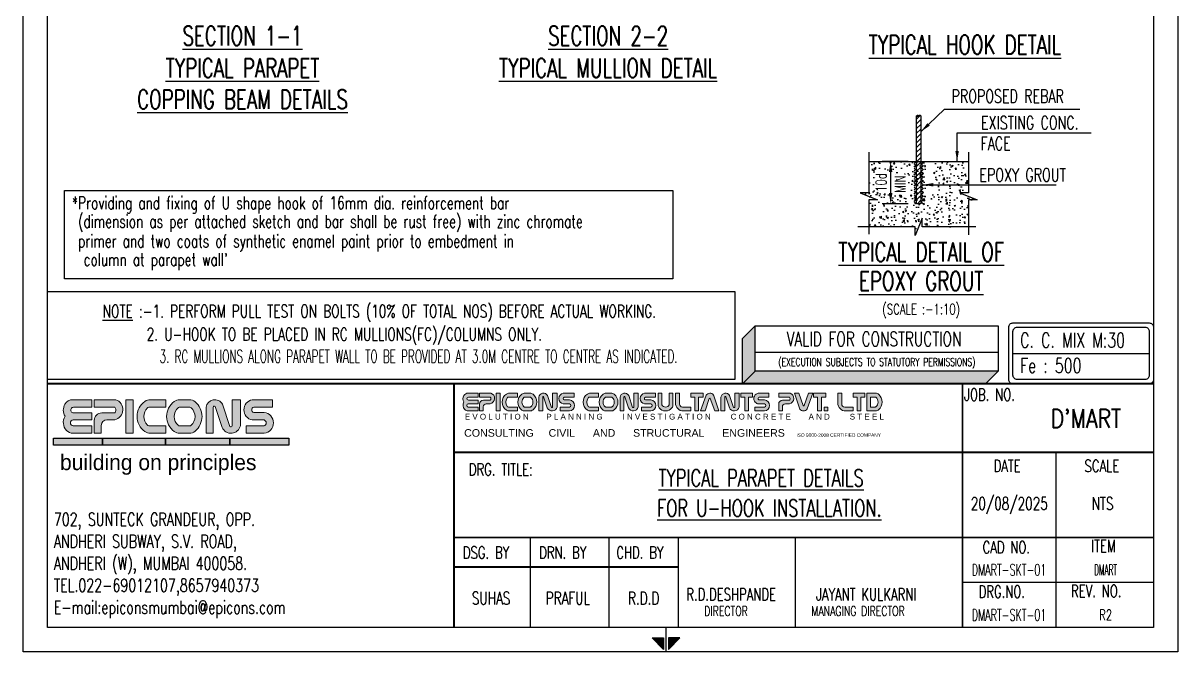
# Model space of a CAD drawing. Header units: inches. Extents: x 1103081 to 1130369, y -121115 to -86900.
# Drawn here: x 1103081 to 1130369, y -121115 to -106242 of the extents above; entities that cross this region are included whole.
import ezdxf
from ezdxf.enums import TextEntityAlignment as Align

# ---------------------------------------------------------------- set-up
doc = ezdxf.new("R2010")
doc.units = ezdxf.units.IN
doc.header["$MEASUREMENT"] = 0
for name, color, linetype, lineweight in [('00 ECPL LOGO', 250, 'Continuous', 20), ('00 ELEV-2', 9, 'Continuous', 30), ('S-TEXT', 2, 'Continuous', 25)]:
    doc.layers.add(name, color=color, linetype=linetype, lineweight=lineweight)
for name, color, linetype in [('3CONRED', 1, 'Continuous'), ('PNA', 8, 'Continuous'), ('S-BRECK LINE', 8, 'Continuous'), ('S-COLUMN HATCH', 8, 'Continuous'), ('S-CONCRET LINE', 4, 'Continuous'), ('S-REINFORCEMENT', 6, 'Continuous'), ('S-SCHEDULE LINE-1', 7, 'Continuous'), ('S-TEXT-1', 4, 'Continuous'), ('S-TITIL', 6, 'Continuous'), ('SCH-LINE', 7, 'Continuous'), ('text', 6, 'Continuous'), ('TEXT (SHEET)', 4, 'Continuous'), ('TEXT NORMAL', 4, 'Continuous'), ('TITLE', 6, 'Continuous')]:
    doc.layers.add(name, color=color, linetype=linetype)
doc.styles.add('ROMANS', font='r.shx', dxfattribs={"width": 0.7, "height": 250})
doc.styles.add('SEC. TEXT', font='arial.ttf', dxfattribs={"height": 180})
doc.styles.add('style2', font='simplex.shx')
doc.styles.add('VA_ROOM_TEXT', font='GOTHIC.TTF')
doc.dimstyles.new('dim10', dxfattribs={"dimtxt": 250, "dimasz": 250, "dimexe": 200, "dimexo": 200, "dimgap": 100, "dimtad": 1, "dimdec": 0, "dimlfac": 0.1, "dimzin": 0, "dimdsep": 46, "dimtxsty": 'ROMANS', "dimcen": 0, "dimclrd": 5, "dimclre": 5, "dimclrt": 4, "dimadec": 0, "dimazin": 0, "dimtfac": 1, "dimtdec": 0, "dimtix": 1, "dimtofl": 0, "dimtmove": 2, "dimatfit": 3, "dimfxl": 0, "dimtolj": 1, "dimtzin": 0, "dimlwd": -1, "dimlwe": -1, "dimarcsym": 0})
doc.dimstyles.new('dim100', dxfattribs={"dimtxt": 250, "dimasz": 250, "dimexe": 200, "dimexo": 200, "dimgap": 100, "dimtad": 1, "dimdec": 0, "dimzin": 0, "dimdsep": 46, "dimtxsty": 'ROMANS', "dimcen": 0, "dimclrd": 5, "dimclre": 5, "dimclrt": 4, "dimadec": 0, "dimazin": 0, "dimtfac": 1, "dimtdec": 0, "dimtix": 1, "dimtofl": 0, "dimtmove": 2, "dimatfit": 3, "dimfxl": 0, "dimtolj": 1, "dimtzin": 0, "dimlwd": -1, "dimlwe": -1, "dimarcsym": 0})
doc.dimstyles.new('dim33.33', dxfattribs={"dimtxt": 250, "dimasz": 250, "dimexe": 200, "dimexo": 200, "dimgap": 100, "dimtad": 1, "dimdec": 0, "dimlfac": 0.333331, "dimzin": 0, "dimdsep": 46, "dimtxsty": 'ROMANS', "dimcen": 0, "dimclrd": 5, "dimclre": 5, "dimclrt": 4, "dimadec": 0, "dimazin": 0, "dimtfac": 1, "dimtdec": 0, "dimtix": 1, "dimtofl": 0, "dimtmove": 2, "dimatfit": 3, "dimfxl": 0, "dimtolj": 1, "dimtzin": 0, "dimlwd": -1, "dimlwe": -1, "dimarcsym": 0})

# ---------------------------------------------------------------- blocks, each defined once
blk = doc.blocks.new('MID')
at = {"layer": 'text'}
for p, q in [((8.94, 1.07), (4.27, 5.74)), ((4.27, 5.74), (4.27, 1.07)), ((0, 0), (10, 0)), ((4.27, 1.07), (8.94, 1.07)), ((8.94, -1.07), (4.27, -5.74)), ((4.27, -1.07), (8.94, -1.07)), ((4.27, -5.74), (4.27, -1.07))]:
    blk.add_line(p, q, dxfattribs=at)
for points in [[(4.27, 5.74), (8.94, 1.07), (4.27, 1.07)], [(4.27, -5.74), (8.94, -1.07), (4.27, -1.07)]]:
    blk.add_solid(points, dxfattribs=at)
blk = doc.blocks.new('EPICONS TITLE')
at = {"layer": '00 ECPL LOGO'}
h = blk.add_hatch(color=7, dxfattribs=at)
h.dxf.hatch_style = 1
h.paths.add_polyline_path([(678, -252), (678, -146), (414, -146, 0.261636), (303, -208, 0.285841), (304, -378, 0.344902), (324, -574, 0.204992), (418, -614), (678, -614), (678, -510), (424, -510, -1), (418, -426), (678, -426), (678, -331), (424, -331, -1), (422, -252)])
h = blk.add_hatch(color=7, dxfattribs=at)
h.dxf.hatch_style = 1
h.paths.add_polyline_path([(1011, -146), (712, -146), (712, -252), (997, -252, -0.440545), (997, -331), (816, -331, 0.414214), (712, -435), (712, -614), (810, -614), (810, -504, -0.414214), (888, -426), (997, -426, 0.757811)])
h.paths.add_polyline_path([(1254, -146), (1153, -146), (1153, -614), (1254, -614)])
h.paths.add_polyline_path([(1708, -146), (1494, -146, 0.154275), (1419, -169, 0.519672), (1419, -591, 0.154275), (1494, -614), (1708, -614), (1708, -510), (1472, -510, -0.210356), (1452, -502, -0.388707), (1452, -260, -0.210356), (1472, -252), (1708, -252)])
h.paths.add_polyline_path([(2037, -146), (1904, -146, 0.159018), (1828, -171, 0.507969), (1828, -589, 0.159018), (1904, -614), (2037, -614, 0.173791), (2119, -585, 0.472311), (2119, -175, 0.173791)])
h.paths.add_polyline_path([(2046, -252, -0.185052), (2063, -258, -0.445894), (2063, -504, -0.185052), (2046, -510), (1899, -510, -0.185052), (1882, -504, -0.445894), (1882, -258, -0.185052), (1899, -252)], flags=16)
h.paths.add_polyline_path([(2501, -209, 0.723435), (2273, -252), (2273, -614), (2374, -614), (2374, -252, -0.723435), (2399, -241), (2495, -533, 0.724077), (2751, -510), (2751, -146), (2635, -146), (2635, -509, -0.755661), (2603, -519)])
h.paths.add_polyline_path([(3198, -146), (2916, -146, 0.823713), (2916, -429), (3082, -429, -0.713272), (3082, -510), (2830, -510), (2830, -614), (3082, -614, 0.900309), (3082, -324), (2936, -324, -0.746931), (2936, -252), (3198, -252)])
h = blk.add_hatch(color=7, dxfattribs=at)
h.dxf.hatch_style = 1
h.paths.add_polyline_path([(3837, -146), (3623, -146, 0.154275), (3548, -169, 0.519672), (3548, -591, 0.154275), (3623, -614), (3837, -614), (3837, -510), (3600, -510, -0.210932), (3581, -502, -0.385278), (3580, -260, -0.212895), (3599, -252), (3837, -252)])
h.paths.add_polyline_path([(4255, -175, 0.173792), (4173, -146), (4040, -146, 0.159018), (3964, -171, 0.507969), (3964, -589, 0.159018), (4040, -614), (4173, -614, 0.173792), (4255, -585, 0.472311)])
h.paths.add_polyline_path([(4182, -252, -0.185053), (4199, -258, -0.445893), (4199, -504, -0.185053), (4182, -510), (4035, -510, -0.185053), (4017, -504, -0.445893), (4017, -258, -0.185053), (4035, -252)], flags=16)
h.paths.add_polyline_path([(4406, -252), (4406, -614), (4507, -614), (4507, -252, -0.436861), (4522, -236, -0.319738), (4534, -245), (4629, -533, 0.724077), (4884, -510), (4884, -146), (4768, -146), (4768, -509, -0.755661), (4737, -519), (4635, -209, 0.723435)])
h.paths.add_polyline_path([(5335, -146), (5053, -146, 0.823713), (5053, -429), (5219, -429, -0.713272), (5219, -510), (4967, -510), (4967, -614), (5219, -614, 0.900309), (5219, -324), (5074, -324, -0.746931), (5074, -252), (5335, -252)])
h.paths.add_polyline_path([(5509, -146), (5408, -146), (5408, -452, 0.160106), (5433, -529, 0.505303), (5772, -529, 0.160106), (5797, -452), (5797, -146), (5699, -146), (5699, -451, -0.621318), (5509, -451)])
h.paths.add_polyline_path([(5969, -146), (5862, -146), (5862, -406, 0.414214), (6070, -614), (6267, -614), (6267, -510), (6047, -510, -0.414214), (5969, -432)])
h.paths.add_polyline_path([(6589, -146), (6267, -146), (6267, -249), (6372, -249), (6372, -614), (6473, -614), (6473, -249), (6589, -249)])
h.paths.add_polyline_path([(6863, -194, 0.539211), (6672, -201), (6523, -614), (6641, -614), (6752, -289, -0.708617), (6777, -289), (6894, -614), (7006, -614)])
h.paths.add_polyline_path([(7288, -209, 0.723435), (7059, -252), (7059, -614), (7160, -614), (7160, -252, -0.723435), (7186, -241), (7282, -533, 0.724077), (7538, -510), (7538, -146), (7421, -146), (7421, -509, -0.755661), (7390, -519)])
h.paths.add_polyline_path([(7886, -146), (7579, -146), (7579, -249), (7684, -249), (7684, -614), (7785, -614), (7785, -249), (7886, -249)])
h.paths.add_polyline_path([(8321, -146), (8059, -146, 0.157568), (7983, -170, 0.511532), (7983, -404, 0.157569), (8059, -429), (8206, -429, -0.713272), (8206, -510), (7953, -510), (7953, -614), (8206, -614, 0.900308), (8206, -324), (8065, -324), (8060, -324, -0.722204), (8060, -249), (8321, -249)])
h = blk.add_hatch(color=7, dxfattribs=at)
h.dxf.hatch_style = 1
h.paths.add_polyline_path([(8875, -146), (8576, -146), (8576, -252), (8849, -252, -0.270444), (8871, -265, -0.26297), (8871, -318, -0.270444), (8849, -331), (8680, -331, 0.414214), (8576, -435), (8576, -614), (8674, -614), (8674, -504, -0.414214), (8752, -426), (8861, -426, 0.757811)])
h.paths.add_polyline_path([(9103, -146), (8990, -146), (9133, -566, 0.539211), (9324, -560), (9474, -146), (9356, -146), (9244, -471, -0.708617), (9220, -471)])
h.paths.add_polyline_path([(9814, -146), (9492, -146), (9492, -249), (9597, -249), (9597, -614), (9698, -614), (9698, -249), (9814, -249)])
h.paths.add_polyline_path([(10234, -146), (10128, -146), (10128, -406, 0.414214), (10336, -614), (10533, -614), (10533, -510), (10312, -510, -0.414214), (10234, -432)])
h.paths.add_polyline_path([(9871, -510), (9775, -510), (9775, -614), (9871, -614)])
h = blk.add_hatch(color=7, dxfattribs=at)
h.dxf.hatch_style = 1
h.paths.add_polyline_path([(10533, -146), (10533, -249), (10637, -249), (10637, -614), (10739, -614), (10739, -249), (10839, -249), (10839, -146)])
h.paths.add_polyline_path([(10890, -146), (10890, -614), (11119, -614, 0.189446), (11208, -580, 0.435754), (11208, -181, 0.189446), (11119, -146)])
h.paths.add_polyline_path([(11122, -249, -0.519112), (11122, -510), (10989, -510), (10989, -249)], flags=16)
at = {"layer": '00 ECPL LOGO', "color": 7}
for p, q in [((678, -146), (414, -146)), ((424, -252), (678, -252)), ((678, -252), (678, -146)), ((1011, -146), (712, -146)), ((712, -146), (712, -252)), ((997, -252), (712, -252)), ((1153, -146), (1254, -146)), ((1153, -146), (1153, -614)), ((1254, -146), (1254, -614)), ((1472, -252), (1708, -252)), ((1494, -146), (1708, -146)), ((1708, -252), (1708, -146)), ((1899, -252), (2046, -252)), ((1904, -146), (2037, -146)), ((2273, -252), (2273, -614)), ((2374, -252), (2374, -614)), ((2399, -241), (2495, -533)), ((2501, -209), (2603, -519)), ((2635, -146), (2751, -146)), ((2751, -146), (2635, -146)), ((2635, -146), (2635, -510)), ((2751, -146), (2751, -510)), ((2751, -252), (2751, -252)), ((2916, -146), (3198, -146)), ((3198, -146), (2916, -146)), ((2936, -252), (3198, -252)), ((3198, -252), (3198, -146)), ((3599, -252), (3837, -252)), ((3837, -146), (3623, -146)), ((3837, -252), (3837, -146)), ((4035, -252), (4182, -252)), ((4040, -146), (4173, -146)), ((4406, -252), (4406, -614)), ((4507, -252), (4507, -614)), ((4534, -245), (4629, -533)), ((4635, -209), (4737, -519)), ((4768, -146), (4884, -146)), ((4768, -146), (4884, -146)), ((4884, -146), (4768, -146)), ((4768, -146), (4768, -510)), ((4884, -146), (4884, -510)), ((4884, -252), (4884, -252)), ((5053, -146), (5335, -146)), ((5053, -146), (5335, -146)), ((5335, -146), (5053, -146)), ((5074, -252), (5335, -252)), ((5335, -252), (5335, -146)), ((5408, -146), (5509, -146)), ((5509, -146), (5408, -146)), ((5408, -146), (5408, -452)), ((5509, -146), (5509, -451)), ((5699, -146), (5797, -146)), ((5797, -146), (5699, -146)), ((5699, -146), (5699, -451)), ((5797, -146), (5797, -452)), ((5862, -146), (5969, -146)), ((5969, -146), (5862, -146)), ((5862, -406), (5862, -146)), ((5969, -432), (5969, -146)), ((6267, -146), (6589, -146)), ((6589, -146), (6267, -146)), ((6267, -146), (6267, -249)), ((6267, -249), (6372, -249)), ((6372, -614), (6372, -249)), ((6473, -614), (6473, -249)), ((6473, -249), (6589, -249)), ((6523, -614), (6672, -201)), ((6589, -146), (6589, -249)), ((6641, -614), (6752, -289)), ((6894, -614), (6777, -289)), ((7006, -614), (6863, -194)), ((7059, -252), (7059, -614)), ((7160, -252), (7160, -614)), ((7186, -241), (7282, -533)), ((7288, -209), (7390, -519)), ((7421, -146), (7538, -146)), ((7421, -146), (7538, -146)), ((7538, -146), (7421, -146)), ((7421, -146), (7538, -146)), ((7421, -146), (7421, -510)), ((7538, -146), (7538, -510)), ((7538, -252), (7538, -252)), ((7579, -146), (7886, -146)), ((7886, -146), (7579, -146)), ((7579, -146), (7886, -146)), ((7579, -146), (7886, -146)), ((7886, -146), (7579, -146)), ((7579, -146), (7579, -249)), ((7579, -249), (7684, -249)), ((7579, -249), (7684, -249)), ((7684, -614), (7684, -249)), ((7785, -614), (7785, -249)), ((7785, -249), (7886, -249)), ((7785, -249), (7886, -249)), ((7886, -146), (7886, -249)), ((8040, -146), (8321, -146)), ((8040, -146), (8321, -146)), ((8321, -146), (8059, -146)), ((8060, -249), (8321, -249)), ((8321, -252), (8321, -146)), ((8875, -146), (8576, -146)), ((8576, -146), (8576, -252)), ((8849, -252), (8576, -252)), ((9103, -146), (8990, -146)), ((9103, -146), (8990, -146)), ((8990, -146), (9133, -566)), ((9103, -146), (9220, -471)), ((9356, -146), (9244, -471)), ((9474, -146), (9324, -560)), ((9474, -146), (9356, -146)), ((9408, -146), (9356, -146)), ((9474, -146), (9356, -146)), ((9492, -146), (9814, -146)), ((9814, -146), (9492, -146)), ((9492, -146), (9814, -146)), ((9492, -146), (9814, -146)), ((9492, -146), (9814, -146)), ((9492, -146), (9492, -249)), ((9492, -249), (9597, -249)), ((9492, -249), (9597, -249)), ((9597, -614), (9597, -249)), ((9698, -614), (9698, -249)), ((9698, -249), (9814, -249)), ((9698, -249), (9814, -249)), ((9814, -146), (9814, -249)), ((10128, -146), (10234, -146)), ((10234, -146), (10128, -146)), ((10128, -406), (10128, -146)), ((10234, -432), (10234, -146)), ((10533, -146), (10839, -146)), ((10839, -146), (10533, -146)), ((10533, -146), (10533, -249)), ((10533, -249), (10637, -249)), ((10637, -249), (10533, -249)), ((10637, -614), (10637, -249)), ((10739, -614), (10739, -249)), ((10739, -249), (10839, -249)), ((10739, -249), (10839, -249)), ((10839, -249), (10739, -249)), ((10839, -146), (10839, -249)), ((10890, -146), (11119, -146)), ((10890, -146), (10890, -614)), ((10989, -249), (10989, -510)), ((10989, -249), (11113, -249)), ((418, -426), (678, -426)), ((678, -510), (418, -510)), ((678, -331), (424, -331)), ((678, -426), (678, -331)), ((678, -614), (678, -510)), ((712, -435), (712, -614)), ((810, -504), (810, -614)), ((997, -331), (816, -331)), ((888, -426), (997, -426)), ((1472, -510), (1708, -510)), ((1708, -614), (1708, -510)), ((1899, -510), (2046, -510)), ((2751, -510), (2751, -510)), ((2830, -614), (2830, -510)), ((2830, -510), (3082, -510)), ((3082, -429), (2916, -429)), ((3082, -324), (2936, -324)), ((3600, -510), (3837, -510)), ((3837, -614), (3837, -510)), ((4035, -510), (4182, -510)), ((4967, -614), (4967, -510)), ((4967, -510), (5219, -510)), ((4967, -510), (5219, -510)), ((5219, -429), (5053, -429)), ((5219, -324), (5074, -324)), ((6047, -510), (6267, -510)), ((6267, -510), (6267, -614)), ((7538, -510), (7538, -510)), ((7953, -614), (7953, -510)), ((7953, -510), (8206, -510)), ((7953, -510), (8206, -510)), ((7953, -510), (8206, -510)), ((8206, -429), (8040, -429)), ((8059, -429), (8194, -429)), ((8206, -324), (8060, -324)), ((8065, -324), (8206, -324)), ((8576, -435), (8576, -614)), ((8674, -504), (8674, -614)), ((8849, -331), (8680, -331)), ((8752, -426), (8861, -426)), ((10312, -510), (10533, -510)), ((10533, -510), (10533, -614)), ((10989, -510), (11113, -510)), ((418, -614), (678, -614)), ((712, -614), (810, -614)), ((1153, -614), (1254, -614)), ((1494, -614), (1708, -614)), ((2037, -614), (1904, -614)), ((2273, -614), (2374, -614)), ((2614, -614), (2635, -614)), ((2635, -614), (2635, -614)), ((2830, -614), (3082, -614)), ((2830, -614), (3082, -614)), ((3623, -614), (3837, -614)), ((4040, -614), (4173, -614)), ((4406, -614), (4507, -614)), ((4406, -614), (4507, -614)), ((4406, -614), (4507, -614)), ((4967, -614), (5219, -614)), ((4967, -614), (5219, -614)), ((4967, -614), (5219, -614)), ((6070, -614), (6267, -614)), ((6070, -614), (6267, -614)), ((6372, -614), (6473, -614)), ((6372, -614), (6473, -614)), ((6523, -614), (6641, -614)), ((6589, -614), (6641, -614)), ((6894, -614), (7006, -614)), ((6894, -614), (7006, -614)), ((7059, -614), (7160, -614)), ((7059, -614), (7160, -614)), ((7059, -614), (7160, -614)), ((7684, -614), (7785, -614)), ((7684, -614), (7785, -614)), ((7684, -614), (7785, -614)), ((7684, -614), (7785, -614)), ((7953, -614), (8206, -614)), ((7953, -614), (8206, -614)), ((7953, -614), (8206, -614)), ((7953, -614), (8206, -614)), ((7953, -614), (8206, -614)), ((8576, -614), (8674, -614)), ((9597, -614), (9698, -614)), ((9597, -614), (9698, -614)), ((9597, -614), (9698, -614)), ((10336, -614), (10533, -614)), ((10336, -614), (10533, -614)), ((10637, -614), (10739, -614)), ((10637, -614), (10739, -614)), ((10637, -614), (10739, -614)), ((10637, -614), (10739, -614)), ((10653, -614), (10739, -614)), ((10653, -614), (10739, -614)), ((10653, -614), (10739, -614)), ((10653, -614), (10739, -614)), ((10890, -614), (11119, -614))]:
    blk.add_line(p, q, dxfattribs=at)
blk.add_lwpolyline([(9775, -510), (9871, -510), (9871, -614), (9775, -614)], close=True, dxfattribs=at)
for centre, radius, start, end in [((439, -292), 160, 148.648, 212.4563), ((414, -276), 130, 90, 148.648), ((423, -291), 39.6, 88.7637, 271.2363), ((965, -284), 146, 282.7188, 71.3398), ((961, -291), 53.7, 312.4487, 47.5513), ((1567, -380), 257, 125.0807, 234.9193), ((1584, -381), 179, 137.5171, 222.4829), ((1494, -276), 130, 90, 125.0807), ((1472, -278), 26, 90, 137.5171), ((1981, -380), 259, 126.1417, 233.8583), ((1992, -381), 165, 131.9364, 228.0636), ((1904, -276), 130, 90, 126.1417), ((1899, -278), 26, 90, 131.9364), ((2037, -276), 130, 50.5638, 90), ((2046, -278), 26, 48.0636, 90), ((1953, -381), 165, 311.9364, 48.0636), ((1951, -380), 265, 309.4362, 50.5638), ((2394, -268), 122, 28.75, 172.2831), ((2388, -251), 14.5, 40.0191, 183.5523), ((2944, -287), 144, 101.0425, 258.9575), ((2947, -288), 37.6, 106.4856, 253.5144), ((3696, -380), 257, 125.0807, 234.9193), ((3714, -381), 180, 138.0741, 222.3563), ((3623, -276), 130, 90, 125.0807), ((3599, -278), 26, 90, 138.0741), ((4116, -380), 259, 126.1417, 233.8583), ((4127, -381), 165, 131.9364, 228.0636), ((4040, -276), 130, 90, 126.1417), ((4035, -278), 26, 90, 131.9364), ((4173, -276), 130, 50.5638, 90), ((4182, -278), 26, 48.0636, 90), ((4089, -381), 165, 311.9364, 48.0636), ((4087, -380), 265, 309.4362, 50.5638), ((4527, -268), 122, 28.75, 172.2831), ((4522, -251), 14.5, 89.1577, 183.5523), ((4522, -249), 13, 18.2334, 89.1577), ((5081, -287), 144, 101.0425, 258.9575), ((5084, -288), 37.6, 106.4856, 253.5144), ((6770, -260), 114, 35.166, 148.5022), ((6764, -294), 13, 19.7665, 161.0546), ((7181, -268), 122, 28.75, 172.2831), ((7175, -251), 14.5, 40.0191, 183.5523), ((8067, -287), 144, 125.818, 234.182), ((8059, -276), 130, 90, 125.818), ((8072, -286), 39.3, 108.3261, 238.1957), ((8849, -278), 26, 29.4672, 90), ((8829, -284), 146, 282.7188, 71.3398), ((8824, -291), 53.7, 330.5328, 29.4672), ((11113, -275), 26, 51.4816, 90), ((11119, -276), 130, 47.0907, 90), ((11030, -380), 160, 308.5184, 51.4816), ((11023, -380), 272, 312.9093, 47.0907), ((439, -464), 160, 147.5437, 223.6612), ((418, -484), 130, 223.6612, 270), ((421, -468), 42.1, 94.0242, 265.9758), ((816, -435), 104, 90, 180), ((888, -504), 78, 90, 180), ((1494, -484), 130, 234.9193, 270), ((1472, -484), 26, 222.4829, 270), ((1904, -484), 130, 233.8583, 270), ((1899, -484), 26, 228.0636, 270), ((2037, -484), 130, 270, 309.4362), ((2046, -484), 26, 270, 311.9364), ((2619, -479), 135, 203.2219, 346.755), ((2618, -510), 17.1, 214.0796, 357.6127), ((3067, -469), 146, 276.006, 83.994), ((3068, -470), 43.1, 289.0016, 70.9984), ((3623, -484), 130, 234.9193, 270), ((3600, -484), 26, 222.3563, 270), ((4040, -484), 130, 233.8583, 270), ((4035, -484), 26, 228.0636, 270), ((4173, -484), 130, 270, 309.4362), ((4182, -484), 26, 270, 311.9364), ((4753, -479), 135, 203.2219, 346.8516), ((4751, -510), 17.1, 214.0796, 357.6127), ((5204, -469), 146, 276.006, 83.994), ((5205, -470), 43.1, 289.0016, 70.9984), ((5538, -452), 130, 180, 216.3848), ((5602, -404), 210, 216.3848, 323.6152), ((5604, -405), 106, 206.2931, 333.7069), ((5667, -452), 130, 323.6152, 0), ((6070, -406), 208, 180, 270), ((6047, -432), 78, 180, 270), ((7406, -479), 135, 203.2219, 346.755), ((7404, -510), 17.1, 214.0796, 357.6127), ((8059, -299), 130, 234.182, 270), ((8065, -298), 26, 238.1957, 270), ((8190, -469), 146, 276.006, 83.994), ((8192, -470), 43.1, 289.0016, 70.9984), ((8680, -435), 104, 90, 180), ((8752, -504), 78, 90, 180), ((8849, -305), 26, 270, 330.5328), ((9227, -500), 114, 215.166, 328.5022), ((9232, -467), 13, 199.7665, 341.0546), ((10336, -406), 208, 180, 270), ((10312, -432), 78, 180, 270), ((11113, -484), 26, 270, 308.5184), ((11119, -484), 130, 270, 312.9093)]:
    blk.add_arc(centre, radius, start, end, dxfattribs=at)
at = {"layer": '00 ECPL LOGO', "color": 7, "attachment_point": 1, "style": 'SEC. TEXT'}
for s, insert, char_height, width in [('E V O L U T I O N        P L A N N I N G         I N V E S T I G A T I O N         C O N C R E T E        A N D         S T E E L', (328, -689), 150, 445502.26), ('CONSULTING     CIVIL      AND      STRUCTURAL      ENGINEERS', (309, -1092), 200, 495763.22), ('iSO 9000-2008 CERTIFIED COMPANY', (9049, -1204), 90, 434288.5)]:
    blk.add_mtext(s, dxfattribs=dict(at, insert=insert, char_height=char_height, width=width))
blk = doc.blocks.new('A4')
at = {"layer": '00 ECPL LOGO'}
h = blk.add_hatch(color=154, dxfattribs=at)
h.dxf.hatch_style = 1
h.paths.add_polyline_path([(240067, 859), (240067, 1006), (239702, 1006, 0.261636), (239549, 919, 0.285841), (239551, 685, 0.344902), (239578, 414, 0.204992), (239708, 358), (240067, 358), (240067, 502), (239716, 502, -1), (239708, 618), (240067, 618), (240067, 750), (239716, 750, -1), (239714, 859)])
h = blk.add_hatch(color=154, dxfattribs=at)
h.dxf.hatch_style = 1
h.paths.add_polyline_path([(240528, 1006), (240115, 1006), (240115, 859), (240508, 859, -0.440545), (240508, 750), (240258, 750, 0.414214), (240115, 606), (240115, 358), (240249, 358), (240249, 510, -0.414214), (240357, 618), (240508, 618, 0.757811)])
h.paths.add_polyline_path([(240864, 1006), (240723, 1006), (240723, 358), (240864, 358)])
h.paths.add_polyline_path([(241491, 1006), (241195, 1006, 0.154275), (241092, 973, 0.519672), (241092, 391, 0.154275), (241195, 358), (241491, 358), (241491, 502), (241164, 502, -0.210356), (241137, 514, -0.388707), (241137, 848, -0.210356), (241164, 859), (241491, 859)])
h.paths.add_polyline_path([(241945, 1006), (241762, 1006, 0.159018), (241656, 971, 0.507969), (241656, 393, 0.159018), (241762, 358), (241945, 358, 0.173791), (242059, 399, 0.472311), (242059, 965, 0.173791)])
h.paths.add_polyline_path([(241958, 859, -0.185052), (241982, 850, -0.445894), (241982, 511, -0.185052), (241958, 502), (241754, 502, -0.185052), (241730, 511, -0.445894), (241730, 850, -0.185052), (241754, 859)], flags=16)
h.paths.add_polyline_path([(242587, 918, 0.723435), (242271, 859), (242271, 358), (242410, 358), (242410, 859, -0.723435), (242446, 874), (242578, 471, 0.724077), (242931, 502), (242931, 1006), (242771, 1006), (242771, 504, -0.755661), (242728, 490)])
h.paths.add_polyline_path([(243549, 1006), (243160, 1006, 0.823713), (243160, 615), (243389, 615, -0.713272), (243389, 502), (243040, 502), (243040, 358), (243389, 358, 0.900309), (243389, 760), (243188, 760, -0.746931), (243188, 859), (243549, 859)])
at = {"layer": 'S-TEXT'}
h = blk.add_hatch(color=142, dxfattribs=at)
h.dxf.hatch_style = 1
h.paths.add_polyline_path([(239325, 127), (240275, 127), (240275, 263), (239325, 263)])
h = blk.add_hatch(color=9, dxfattribs=at)
h.dxf.hatch_style = 1
h.paths.add_polyline_path([(240275, 263), (241486, 263), (241486, 127), (240275, 127)])
h = blk.add_hatch(color=142, dxfattribs=at)
h.dxf.hatch_style = 1
h.paths.add_polyline_path([(241486, 127), (242729, 127), (242729, 263), (241486, 263)])
h = blk.add_hatch(color=4, dxfattribs=at)
h.dxf.hatch_style = 1
h.paths.add_polyline_path([(242729, 263), (243868, 263), (243868, 127), (242729, 127)])
at = {"layer": '00 ECPL LOGO', "color": 154}
for p, q in [((240067, 1006, 0), (239702, 1006, 0)), ((240528, 1006, 0), (240115, 1006, 0)), ((240723, 1006, 0), (240864, 1006, 0)), ((240723, 1006, 0), (240723, 358, 0)), ((240864, 1006, 0), (240864, 358, 0)), ((241195, 1006, 0), (241491, 1006, 0)), ((241491, 859, 0), (241491, 1006, 0)), ((241762, 1006, 0), (241945, 1006, 0)), ((242587, 918, 0), (242728, 490, 0)), ((242771, 1006, 0), (242931, 1006, 0)), ((242931, 1006, 0), (242771, 1006, 0)), ((242771, 1006, 0), (242771, 502, 0)), ((242931, 1006, 0), (242931, 502, 0)), ((243160, 1006, 0), (243549, 1006, 0)), ((243549, 1006, 0), (243160, 1006, 0)), ((243549, 859, 0), (243549, 1006, 0)), ((239716, 859, 0), (240067, 859, 0)), ((240067, 750, 0), (239716, 750, 0)), ((240067, 618, 0), (240067, 750, 0)), ((240508, 750, 0), (240258, 750, 0)), ((241164, 859, 0), (241491, 859, 0)), ((241754, 859, 0), (241958, 859, 0)), ((242271, 859, 0), (242271, 358, 0)), ((242410, 859, 0), (242410, 358, 0)), ((242446, 874, 0), (242578, 471, 0)), ((242931, 859, 0), (242931, 859, 0)), ((243188, 859, 0), (243549, 859, 0)), ((243389, 760, 0), (243188, 760, 0)), ((239708, 618, 0), (240067, 618, 0)), ((240067, 502, 0), (239708, 502, 0)), ((240067, 358, 0), (240067, 502, 0)), ((240115, 606, 0), (240115, 358, 0)), ((240249, 510, 0), (240249, 358, 0)), ((240357, 618, 0), (240508, 618, 0)), ((241164, 502, 0), (241491, 502, 0)), ((241491, 358, 0), (241491, 502, 0)), ((241754, 502, 0), (241958, 502, 0)), ((242931, 502, 0), (242931, 502, 0)), ((243040, 358, 0), (243040, 502, 0)), ((243040, 502, 0), (243389, 502, 0)), ((243389, 615, 0), (243160, 615, 0)), ((239708, 358, 0), (240067, 358, 0)), ((240115, 358, 0), (240249, 358, 0)), ((240723, 358, 0), (240864, 358, 0)), ((241195, 358, 0), (241491, 358, 0)), ((241945, 358, 0), (241762, 358, 0)), ((242271, 358, 0), (242410, 358, 0)), ((242742, 358, 0), (242771, 358, 0)), ((242771, 359, 0), (242771, 358, 0)), ((243040, 358, 0), (243389, 358, 0)), ((243040, 358, 0), (243389, 358, 0))]:
    blk.add_line(p, q, dxfattribs=at)
at = {"layer": '00 ECPL LOGO', "color": 154, "elevation": 0}
for points in [[(239702, 1006), (240067, 1006), (240067, 859)], [(240508, 859), (240115, 859), (240115, 1006), (240528, 1006)], [(240723, 1006), (240864, 1006)], [(241195, 1006), (241491, 1006)], [(241762, 1006), (241945, 1006)], [(242771, 1006), (242931, 1006)], [(243160, 1006), (243549, 1006)]]:
    blk.add_lwpolyline(points, dxfattribs=at)
at = {"layer": '00 ECPL LOGO', "color": 154}
for centre, radius, start, end in [((239738, 804, 0), 221, 148.648, 212.4563), ((239702, 826, 0), 180, 90, 148.648), ((240464, 815, 0), 202, 282.7188, 71.3398), ((241296, 682, 0), 356, 125.0807, 234.9193), ((241195, 826, 0), 180, 90, 125.0807), ((241867, 682, 0), 358, 126.1417, 233.8583), ((241762, 826, 0), 180, 90, 126.1417), ((241945, 826, 0), 180, 50.5638, 90), ((241826, 682, 0), 366, 309.4362, 50.5638), ((242438, 837, 0), 169, 28.75, 172.2831), ((243198, 810, 0), 199, 101.0425, 258.9575), ((239738, 567, 0), 221, 147.5437, 223.6612), ((239715, 805, 0), 54.8, 88.7637, 271.2363), ((240258, 606, 0), 144, 90, 180), ((240458, 805, 0), 74.2, 312.4487, 47.5513), ((241320, 681, 0), 247, 137.5171, 222.4829), ((241164, 823, 0), 35.9, 90, 137.5171), ((241883, 681, 0), 228, 131.9364, 228.0636), ((241754, 823, 0), 35.9, 90, 131.9364), ((241958, 823, 0), 35.9, 48.0636, 90), ((241829, 681, 0), 228, 311.9364, 48.0636), ((242430, 861, 0), 20.1, 40.0191, 183.5523), ((243203, 810, 0), 51.9, 106.4856, 253.5144), ((243368, 559, 0), 202, 276.006, 83.994), ((239712, 560, 0), 58.1, 94.0242, 265.9758), ((240357, 510, 0), 108, 90, 180), ((241164, 538, 0), 35.9, 222.4829, 270), ((241754, 538, 0), 35.9, 228.0636, 270), ((241958, 538, 0), 35.9, 270, 311.9364), ((242750, 545, 0), 187, 203.2219, 346.755), ((242747, 503, 0), 23.6, 214.0796, 357.6127), ((243370, 558, 0), 59.6, 289.0016, 70.9984), ((239708, 538, 0), 180, 223.6612, 270), ((241195, 538, 0), 180, 234.9193, 270), ((241762, 538, 0), 180, 233.8583, 270), ((241945, 538, 0), 180, 270, 309.4362)]:
    blk.add_arc(centre, radius, start, end, dxfattribs=at)
at = {"layer": '3CONRED'}
blk.add_line((260538, -2522), (256855, -2522), dxfattribs=at)
at = {"layer": 'PNA', "color": 5}
for p, q in [((258658, -3392), (258658, -8)), ((248525, -3392), (248525, -1653)), ((250040, -3392), (250040, -1653)), ((251377, -3392), (251377, -1653)), ((253633, -3392), (253633, -1653))]:
    blk.add_line(p, q, dxfattribs=at)
at = {"layer": 'PNA', "color": 4}
blk.add_lwpolyline([(261008, -3862), (238742, -3862), (238742, 24056), (261008, 24056)], close=True, dxfattribs=at)
at = {"layer": 'PNA', "color": 3}
blk.add_lwpolyline([(260538, -3392), (239212, -3392), (239212, 23586), (260538, 23586)], close=True, dxfattribs=at)
at = {"layer": 'PNA', "color": 1, "const_width": 37.6}
for points in [[(239212, 1314), (260538, 1314)], [(247053, -3392), (247053, 1314)], [(256855, -3392), (256855, 1314)], [(247053, -8), (260538, -8)], [(247053, -1653), (260538, -1653)], [(247053, -2221), (251377, -2221)]]:
    blk.add_lwpolyline(points, dxfattribs=at)
at = {"layer": 'S-TEXT', "color": 7, "elevation": 0}
for points in [[(239325, 263), (240275, 263), (240275, 127), (239325, 127)], [(240275, 263), (241486, 263), (241486, 127), (240275, 127)], [(241486, 263), (242729, 263), (242729, 127), (241486, 127)], [(242729, 263), (243868, 263), (243868, 127), (242729, 127)]]:
    blk.add_lwpolyline(points, close=True, dxfattribs=at)
at = {"layer": '00 ELEV-2', "xscale": 0.733626075230132, "yscale": 0.733626075230132, "zscale": 0.733626075230132}
blk.add_blockref('EPICONS TITLE', (247019, 1239), dxfattribs=at)
at = {"layer": 'TEXT (SHEET)', "color": 4, "xscale": 47.00000000000001, "yscale": 47.00000000000001, "zscale": 47.00000000000001, "rotation": 270}
blk.add_blockref('MID', (251138, -3392), dxfattribs=at)
at = {"layer": '00 ECPL LOGO', "color": 152, "style": 'VA_ROOM_TEXT'}
blk.add_text('building on principles', height=303.27, dxfattribs=at).set_placement((239454, -353, 0))
at = {"layer": 'S-TEXT-1', "insert": (239335, -1176, 8), "char_height": 254.49, "width": 4758.1, "attachment_point": 1, "style": 'ROMANS'}
blk.add_mtext('702, SUNTECK GRANDEUR, OPP. ANDHERI SUBWAY, S.V. ROAD,\\PANDHERI (W), MUMBAI 400058.\\PTEL.022-69012107,8657940373\\PE-mail:epiconsmumbai@epicons.com', dxfattribs=at)
at = {"layer": 'TEXT (SHEET)', "style": 'ROMANS', "width": 0.7}
for s, height, p in [(' JOB. NO.', 235, (256773, 986)), ('DATE', 235, (257454, -389)), ('SCALE', 235, (259208, -389)), (' DRG. TITLE:', 235, (247223, -458)), ('CAD NO.', 235, (257242, -1958)), ('ITEM', 235, (259336, -1934)), (' DRG.NO.', 235, (257052, -2816)), (' REV. NO.', 235, (258835, -2804)), ('DIRECTOR', 188, (251875, -3168)), (' MANAGING DIRECTOR', 188, (253851, -3168))]:
    blk.add_text(s, height=height, dxfattribs=at).set_placement(p)
at = {"layer": 'TEXT NORMAL', "style": 'ROMANS', "width": 0.7}
for s, p in [(' DSG. BY', (247108, -2061)), (' DRN. BY', (248579, -2061)), (' CHD. BY', (250066, -2061))]:
    blk.add_text(s, height=235, dxfattribs=at).set_placement(p)
at = {"layer": 'TITLE', "color": 4, "style": 'ROMANS', "width": 0.7}
for s, p in [('R.D.DESHPANDE', (251531, -2868)), (' JAYANT KULKARNI', (253918, -2868))]:
    blk.add_text(s, height=235, dxfattribs=at).set_placement(p)
blk = doc.blocks.new('*D29')
at = {"layer": 'Defpoints', "color": 0}
for p in [(1124196, -109514), (1123581, -110514), (1124196, -110514)]:
    blk.add_point(p, dxfattribs=at)
at = {"layer": 'S-CONCRET LINE', "color": 5}
for p, q in [((1123996, -109514), (1123381, -109514)), ((1123581, -109764), (1123581, -110264)), ((1123996, -110514), (1123381, -110514))]:
    blk.add_line(p, q, dxfattribs=at)
for points in [[(1123623, -109764), (1123540, -109764), (1123581, -109514)], [(1123540, -110264), (1123623, -110264), (1123581, -110514)]]:
    blk.add_solid(points, dxfattribs=at)
at = {"layer": 'S-CONCRET LINE', "color": 4, "char_height": 250, "attachment_point": 5, "rotation": 90, "style": 'ROMANS'}
for s, insert in [('\\A1;10d', (1123356, -110014)), ('\\A1;MIN.', (1123806, -110014))]:
    blk.add_mtext(s, dxfattribs=dict(at, insert=insert))

msp = doc.modelspace()

# ---------------------------------------------------------------- hatches: boundary and pattern name
at = {"linetype": 'Continuous'}
for points in [[(1120082.5, -114771.9), (1120382.4, -114472), (1120382.4, -113405.9), (1120082.5, -113705.8)], [(1120082.5, -114771.9), (1120382.4, -114472), (1126121, -114472), (1125821.1, -114771.9)]]:
    msp.add_hatch(color=253, dxfattribs=at).paths.add_polyline_path(points)
at = {"layer": 'S-COLUMN HATCH'}
h = msp.add_hatch(dxfattribs=at)
h.set_pattern_fill('AR-CONC', color=251, scale=2)
h.set_pattern_definition([(50, (287303.68, -640169.8), (364.36934, -31.87817), [38.1, -419.1]), (355, (287303.68, -640169.8), (-70.48684, 382.11369), [30.48, -335.28117]), (100.451445, (287334.04, -640172.46), (293.8825, 350.2355), [32.38002, -356.18049]), (46.1842, (287303.7, -640068.2), (542.15808, -84.08466), [57.15, -628.65]), (96.63556, (287348.86, -640075.2), (474.80827, 494.85225), [48.57005, -534.27122]), (351.18415, (287303.7, -640068.2), (474.80827, 494.85225), [45.71993, -502.91946]), (21, (287354.48, -640093.6), (303.22878, -204.5304), [38.1, -419.1]), (326, (287354.48, -640093.6), (123.60406, 368.37593), [30.48, -335.28]), (71.451445, (287379.75, -640110.65), (426.83284, 163.84554), [32.38002, -356.17988]), (37.5, (287303.68, -640169.8), (6.177207, 169.110078), [0, -331.216, 0, -340.36, 0, -336.55]), (7.5, (287303.68, -640169.8), (133.639325, 200.36115), [0, -194.056, 0, -323.596, 0, -128.27]), (327.5, (287190.4, -640169.8), (271.18119, -11.457488), [0, -127, 0, -396.24, 0, -525.78]), (317.5, (287139.6, -640169.8), (296.25836, 50.85298), [0, -165.1, 0, -263.144, 0, -373.38])])
h.paths.add_polyline_path([(1123971.3, -110309.6), (1123971.3, -109718), (1123734.7, -109718), (1123734.7, -110309.6)], flags=16)
h.paths.add_polyline_path([(1123659.7, -110276.3), (1123659.7, -109751.3), (1123284.7, -109751.3), (1123284.7, -110276.3)], flags=16)
h.paths.add_polyline_path([(1124159.5, -111059.6), (1124159.5, -111168.9), (1124199.2, -111168.9), (1124328.7, -110853.6), (1124328.7, -111059.6), (1125421.2, -111059.6), (1125421.2, -110426), (1125627.3, -110426), (1125215.1, -110256.7), (1125421.2, -110256.7), (1125421.2, -109513.8), (1124544.1, -109513.8), (1124544.1, -110513.8), (1124444.1, -110513.8), (1124444.1, -109513.8), (1123067, -109513.8), (1123067, -110256.7), (1122860.9, -110256.7), (1123273, -110426), (1123067, -110426), (1123067, -111059.6)])
h = msp.add_hatch(dxfattribs=at)
h.set_pattern_fill('ANSI37', color=170, scale=20)
h.set_pattern_definition([(45, (300231.18, -640169.806), (-44.9012806, 44.9012806), []), (135, (300231.18, -640169.806), (-44.9012806, -44.9012806), [])])
h.paths.add_polyline_path([(1124356, -109513.8), (1124296, -109513.8), (1124296, -110513.8), (1124356, -110513.8)])
h.paths.add_polyline_path([(1124196, -109513.8), (1124136, -109513.8), (1124136, -110513.8), (1124196, -110513.8)])
at = {"layer": 'S-REINFORCEMENT'}
h = msp.add_hatch(dxfattribs=at)
h.set_pattern_fill('ANSI31', color=256, scale=25)
h.set_pattern_definition([(45, (300231.18, -640169.806), (-56.126601, 56.126601), [])])
h.paths.add_polyline_path([(1124296, -108436.2), (1124196, -108436.2), (1124196, -110513.8), (1124296, -110513.8)])

# ---------------------------------------------------------------- linework, layer by layer
at = {"color": 1}
for p, q in [((1120382.4, -113405.9), (1120082.5, -113705.8)), ((1120382.4, -114472), (1120082.5, -114771.9)), ((1125821.1, -114771.9), (1126121, -114472))]:
    msp.add_line(p, q, dxfattribs=at)
for points in [[(1104060.6, -110198.9), (1118433.8, -110198.9), (1118433.8, -112289.2), (1104060.6, -112289.2)], [(1103656.6, -112588.1), (1119896, -112588.1), (1119896, -114671.7), (1103656.6, -114671.7)]]:
    msp.add_lwpolyline(points, close=True)
msp.add_lwpolyline([(1120382.4, -113405.9), (1126121, -113405.9), (1126121, -114472), (1120382.4, -114472)], close=True, dxfattribs=at)
msp.add_lwpolyline([(1125821.1, -114771.9), (1120082.5, -114771.9), (1120082.5, -113705.8)], dxfattribs=at)
at = {"layer": 'S-BRECK LINE'}
for points in [[(1123067, -109296.4), (1123067, -110256.7), (1122860.9, -110256.7), (1123273, -110426), (1123067, -110426), (1123067, -111234)], [(1125421.2, -109296.4), (1125421.2, -110256.7), (1125215.1, -110256.7), (1125627.3, -110426), (1125421.2, -110426), (1125421.2, -111252.4)], [(1125592.2, -111059.6), (1124328.7, -111059.6), (1124328.7, -110853.6), (1124159.5, -111265.7), (1124159.5, -111059.6), (1122803.4, -111059.6)]]:
    msp.add_lwpolyline(points, dxfattribs=at)
at = {"layer": 'S-CONCRET LINE'}
msp.add_line((1123067, -109513.8), (1125421.2, -109513.8), dxfattribs=at)
at = {"layer": 'S-REINFORCEMENT'}
msp.add_lwpolyline([(1124296, -108436.2), (1124296, -110513.8), (1124196, -110513.8), (1124196, -108436.2)], dxfattribs=at)
for centre, start, end in [((1124221, -108459), 42.2784, 137.7216), ((1124221, -108413.5), 222.2784, 317.7216), ((1124271, -108459), 42.2784, 137.7216)]:
    msp.add_arc(centre, 33.8, start, end, dxfattribs=at)
at = {"layer": 'S-SCHEDULE LINE-1', "color": 2}
msp.add_line((1126472.3, -114052.8), (1129693.1, -114052.8), dxfattribs=at)
for points in [[(1126472.3, -113333.7), (1129693.1, -113333.7, -0.4142136), (1129793.2, -113433.9), (1129793.2, -114671.7, -0.4142136), (1129693.1, -114771.9), (1126472.3, -114771.9, -0.4142136), (1126372.2, -114671.7), (1126372.2, -113433.9, -0.4142136)], [(1126572.5, -113433.9), (1129592.9, -113433.9, -0.4142136), (1129693.1, -113534), (1129693.1, -114571.6, -0.4142136), (1129592.9, -114671.7), (1126572.5, -114671.7, -0.4142136), (1126472.3, -114571.6), (1126472.3, -113534, -0.4142136)]]:
    msp.add_lwpolyline(points, format="xyb", close=True, dxfattribs=at)
at = {"layer": 'SCH-LINE', "color": 252}
msp.add_line((1126121, -114033.2), (1120382.4, -114033.2), dxfattribs=at)

# ---------------------------------------------------------------- block references
at = {"xscale": 1.225546730042571, "yscale": 1.225546730042571, "zscale": 1.225546730042571}
msp.add_blockref('A4', (810491.2, -116382), dxfattribs=at)

# ---------------------------------------------------------------- texts
at = {"layer": 'S-TEXT', "style": 'ROMANS'}
for s, height, width, p in [('%%UNOTE%%U :-1. PERFORM PULL TEST ON BOLTS (10%%% OF TOTAL NOS) BEFORE ACTUAL WORKING. ', 300, 0.7, (1111571.3, -113056.9)), ('(SCALE :-1:10)', 250, 0.7, (1124304.6, -113009.3)), (' 2. U-HOOK TO BE PLACED IN RC MULLIONS(FC)/COLUMNS ONLY.', 300, 0.7, (1110600.2, -113602.2)), ('3. RC MULLIONS ALONG PARAPET WALL TO BE PROVIDED AT 3.0M CENTRE TO CENTRE AS INDICATED.', 300, 0.6, (1112425.9, -114123.9)), ('(EXECUTION SUBJECTS TO STATUTORY PERMISSIONS)', 187.5, 0.7, (1123256.5, -114258.9))]:
    msp.add_text(s, height=height, dxfattribs=dict(at, width=width)).set_placement(p, align=Align.MIDDLE_CENTER)
at = {"layer": 'S-TEXT-1', "style": 'ROMANS', "width": 0.7}
for s, p in [('PROPOSED REBAR', (1125020.7, -108126.8)), ('EXISTING CONC.', (1125717.4, -108754.9)), ('FACE', (1125703.9, -109245.2)), ('EPOXY GROUT', (1125678.3, -109990.5))]:
    msp.add_text(s, height=312.5, rotation=360, dxfattribs=at).set_placement(p)
at = {"layer": 'S-TEXT-1', "color": 2, "style": 'ROMANS', "width": 0.7}
for s, p in [('*Providing and fixing of U shape hook of 16mm dia. reinforcement bar ', (1104237.3, -110494.5)), (' (dimension as per attached sketch and bar shall be rust free) with zinc chromate ', (1104237.3, -110931.7)), (' primer and two coats of synthetic enamel paint prior to embedment in ', (1104237.3, -111396.3)), ("column at parapet wall'", (1104512.2, -111835.6))]:
    msp.add_text(s, height=300, dxfattribs=at).set_placement(p, align=Align.MIDDLE_LEFT)
at = {"layer": 'S-TITIL', "width": 0.7}
for s, height, style, p in [('%%USECTION 1-1', 450, 'ROMANS', (1108264.9, -106543.5)), ('%%USECTION 2-2', 450, 'ROMANS', (1116904.8, -106543.5)), ('%%UTYPICAL HOOK DETAIL', 450, 'ROMANS', (1125336.8, -106753.5)), ('%%UTYPICAL PARAPET', 450, 'ROMANS', (1108264.9, -107303.2)), ('%%UTYPICAL MULLION DETAIL', 450, 'ROMANS', (1116904.8, -107303.2)), ('%%UCOPPING BEAM DETAILS', 450, 'ROMANS', (1108264.9, -108045.2)), ('%%UTYPICAL DETAIL OF', 450, 'ROMANS', (1124304.6, -111654.8)), ('%%UEPOXY GROUT', 450, 'ROMANS', (1124304.6, -112344.7)), ('VALID FOR CONSTRUCTION', 337.5, 'style2', (1123188.1, -113712.7))]:
    msp.add_text(s, height=height, dxfattribs=dict(at, style=style)).set_placement(p, align=Align.MIDDLE_CENTER)
at = {"layer": 'S-TITIL', "style": 'ROMANS', "width": 0.7}
for s, p in [('C. C. MIX M:30', (1126641.1, -113743.3)), ('Fe : 500', (1126641.1, -114342.5))]:
    msp.add_text(s, height=350, dxfattribs=at).set_placement(p, align=Align.MIDDLE_LEFT)
at = {"layer": 'text', "color": 1, "style": 'ROMANS'}
for s, height, width, p in [("D'MART ", 442.75, 0.8, (1127360, -115594.6, -9.5)), ('%%UTYPICAL PARAPET DETAILS', 400, 0.7, (1118097.1, -116999, -9.5)), ('%%UFOR U-HOOK INSTALLATION.', 400, 0.7, (1118063.2, -117713.1, -9.5))]:
    msp.add_text(s, height=height, dxfattribs=dict(at, width=width)).set_placement(p, align=Align.MIDDLE_LEFT)
at = {"layer": 'text', "color": 2, "style": 'ROMANS'}
for s, height, width, p in [('20/08/2025', 297.27, 0.7, (1126385, -117605.7)), ('NTS', 297.27, 0.7, (1128589, -117605.7)), ('DMART-SKT-01', 275, 0.6, (1126379.5, -119173.1, -9.5)), ('DMART', 253, 0.5, (1128661.5, -119173.1, -9.5)), ('SUHAS', 297.27, 0.7, (1114139.2, -119844.5, -9.5)), ('PRAFUL', 297.27, 0.7, (1115953.1, -119844.5)), ('R.D.D', 297.27, 0.7, (1117746.8, -119844.5)), ('DMART-SKT-01', 275, 0.6, (1126379.5, -120238.8, -9.5)), ('R2', 253, 0.7, (1128661.5, -120238.8, -9.5))]:
    msp.add_text(s, height=height, dxfattribs=dict(at, width=width)).set_placement(p, align=Align.MIDDLE_CENTER)

# ---------------------------------------------------------------- dimensions: what is measured, and where the dimension line sits
at = {"layer": 'S-CONCRET LINE'}
dim = msp.add_linear_dim(base=(1123581.4, -110513.8), p1=(1124196, -109513.8), p2=(1124196, -110513.8), angle=270, text='10d\\XMIN.', dimstyle='dim10', override={"dimtxsty": 'ROMANS'}, dxfattribs=at)
dim.commit()
dim.dimension.update_dxf_attribs({"geometry": '*D29', "text_midpoint": (1123581.4, -110013.8)})

# ---------------------------------------------------------------- leaders
at = {"layer": 'S-COLUMN HATCH'}
for points in [[(1125151.9, -109513.8), (1125151.9, -108837.9), (1128321.2, -108837.9)], [(1124343.4, -110065.8), (1127493.4, -110065.8)]]:
    msp.add_leader(points, dimstyle='dim33.33', override={"dimgap": 100, "dimtad": 0, "dimfxl": 60}, dxfattribs=at)
at = {"layer": 'S-REINFORCEMENT'}
msp.add_leader([(1124296, -108811), (1124856.2, -108279.1), (1128053.7, -108279.1)], dimstyle='dim100', override={"dimgap": 100, "dimtad": 0, "dimarcsym": 1}, dxfattribs=at)

doc.saveas('drawing.dxf')
